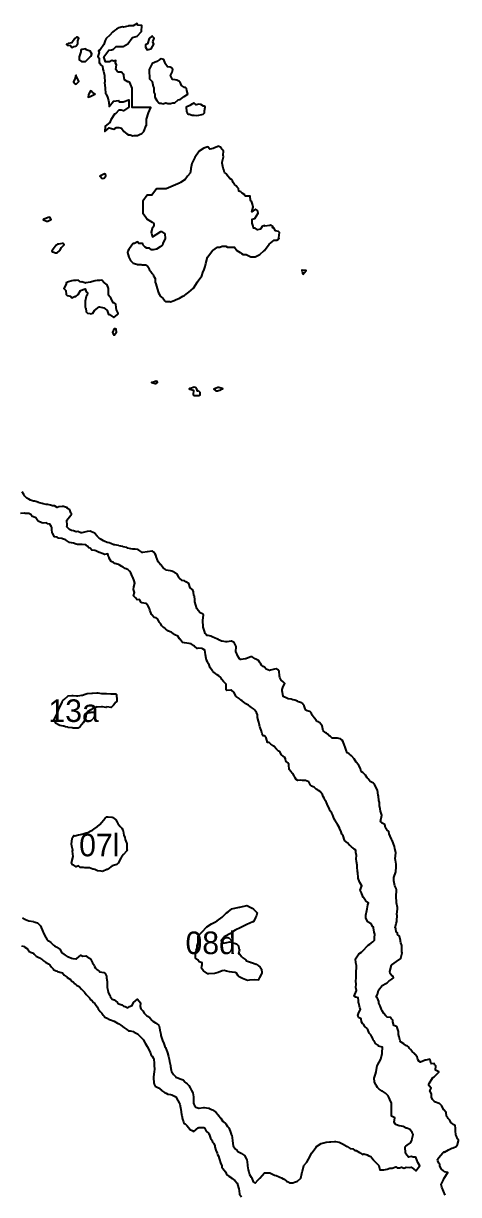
# Model space of a CAD drawing. Header units: millimetres. Extents: x 0 to 600, y 0 to 900.
# Drawn here: x 459.9 to 508.2, y 577.4 to 707.2 of the extents above; entities that cross this region are included whole.
import ezdxf
from ezdxf.enums import TextEntityAlignment as Align

# ---------------------------------------------------------------- set-up
doc = ezdxf.new("R2010")
doc.units = ezdxf.units.MM
doc.layers.add('CORTE', color=1, linetype='Continuous')
doc.layers.add('GRABADO', color=5, linetype='Continuous')

msp = doc.modelspace()

# ---------------------------------------------------------------- linework, layer by layer
at = {"layer": 'CORTE'}
msp.add_lwpolyline([(459.81, 608.06), (460.07, 607.92), (460.16, 607.87), (460.53, 607.73), (460.57, 607.72), (460.57, 607.72), (461.04, 607.67), (461.1, 607.64), (461.48, 607.52), (461.65, 607.38), (461.81, 607.2), (461.89, 607), (462, 606.74), (462.18, 606.31), (462.18, 606.3), (462.19, 606.28), (462.4, 605.89), (462.55, 605.63), (462.63, 605.56), (462.69, 605.53), (462.98, 605.33), (463.22, 605.08), (463.28, 605.04), (463.39, 604.95), (463.62, 604.81), (463.73, 604.74), (463.99, 604.56), (464.16, 604.23), (464.21, 604.17), (464.25, 604.15), (464.55, 603.95), (464.77, 603.8), (464.91, 603.76), (465.26, 603.59), (465.27, 603.6), (465.41, 603.57), (465.76, 603.51), (465.78, 603.5), (465.85, 603.56), (466.29, 603.92), (466.51, 603.83), (466.85, 603.86), (467, 603.74), (467.33, 603.56), (467.37, 603.51), (467.41, 603.47), (467.6, 603.08), (467.76, 602.83), (467.81, 602.67), (467.93, 602.49), (468.06, 602.34), (468.31, 602.17), (468.38, 602.1), (468.41, 602.09), (468.84, 602.03), (468.98, 601.9), (469.14, 601.62), (469.14, 601.42), (469.21, 601.01), (469.21, 600.72), (469.23, 600.34), (469.27, 600.04), (469.33, 599.81), (469.51, 599.45), (469.53, 599.4), (469.56, 599.37), (469.76, 599.06), (470, 598.98), (470.15, 598.88), (470.35, 598.69), (470.45, 598.59), (470.52, 598.54), (470.83, 598.41), (471.04, 598.27), (471.21, 598.25), (471.52, 598.1), (471.68, 598.25), (472, 598.35), (472.14, 598.68), (472.59, 599.05), (472.76, 598.84), (472.9, 598.66), (472.87, 598.23), (472.94, 597.98), (473.07, 597.88), (473.16, 597.78), (473.33, 597.52), (473.53, 597.3), (473.61, 597.22), (473.67, 597.18), (473.95, 596.98), (474.2, 596.69), (474.24, 596.66), (474.28, 596.61), (474.58, 596.44), (474.72, 596.33), (474.93, 596.17), (475.02, 595.87), (475.07, 595.62), (475.16, 595.17), (475.16, 595.03), (475.26, 594.69), (475.32, 594.57), (475.34, 594.49), (475.51, 594.13), (475.62, 593.81), (475.69, 593.69), (475.78, 593.4), (475.88, 593.23), (475.91, 593.1), (476.02, 592.71), (476.07, 592.4), (476.13, 592.16), (476.24, 591.7), (476.24, 591.6), (476.31, 591.17), (476.33, 591.05), (476.34, 591.03), (476.57, 590.71), (476.82, 590.44), (476.84, 590.41), (476.94, 590.37), (477.24, 590.27), (477.31, 590.23), (477.65, 590.1), (477.86, 589.86), (477.95, 589.79), (478.08, 589.66), (478.27, 589.49), (478.4, 589.24), (478.48, 589.07), (478.57, 588.95), (478.71, 588.66), (478.78, 588.23), (478.8, 588.05), (478.8, 587.53), (478.82, 587.4), (478.91, 587.27), (479.05, 587.09), (479.39, 586.98), (479.43, 586.98), (479.89, 587.04), (480.02, 587.06), (480.44, 586.97), (480.49, 586.96), (480.58, 586.89), (480.89, 586.78), (480.99, 586.7), (481.25, 586.53), (481.52, 586.24), (481.55, 586.21), (481.57, 586.18), (481.82, 585.87), (482.05, 585.51), (482.05, 585.5), (482.06, 585.49), (482.36, 585.22), (482.57, 584.95), (482.64, 584.87), (482.69, 584.78), (482.85, 584.44), (482.97, 584.08), (483.03, 583.97), (483.11, 583.39), (483.11, 583.37), (483.11, 583.37), (483.2, 582.81), (483.27, 582.7), (483.42, 582.45), (483.61, 582.3), (483.71, 582.16), (484, 582.03), (484.08, 581.98), (484.12, 581.96), (484.45, 581.73), (484.67, 581.33), (484.68, 581.3), (484.69, 581.29), (484.77, 580.7), (484.77, 580.58), (484.85, 580.14), (484.93, 579.9), (484.99, 579.64), (485.19, 579.34), (485.23, 579.28), (485.26, 579.21), (485.4, 578.82), (485.64, 578.67), (485.97, 579.04), (486.11, 579.18), (486.14, 579.23), (486.66, 579.79), (487.1, 579.8), (487.23, 579.8), (487.55, 579.66), (487.77, 579.55), (487.94, 579.5), (488.29, 579.37), (488.36, 579.34), (488.55, 579.25), (488.72, 579.13), (488.82, 579.11), (489.08, 578.89), (489.34, 578.77), (489.44, 578.71), (489.81, 578.71), (489.97, 578.78), (490.32, 578.87), (490.7, 579.23), (490.8, 579.75), (490.84, 579.9), (490.88, 580), (491.02, 580.61), (491.34, 580.98), (491.55, 581.31), (491.86, 581.95), (491.89, 582.01), (492.38, 582.64), (492.43, 582.71), (492.94, 583.07), (493.25, 583.13), (493.48, 583.2), (493.87, 583.24), (494.01, 583.25), (494.42, 583.28), (494.54, 583.29), (494.92, 583.21), (495.09, 583.14), (495.32, 583.01), (495.62, 582.83), (495.67, 582.81), (495.83, 582.73), (496.05, 582.59), (496.14, 582.51), (496.45, 582.45), (496.66, 582.3), (496.83, 582.27), (497.2, 582.06), (497.21, 582.05), (497.26, 582.03), (497.52, 581.84), (497.67, 581.92), (498.04, 581.79), (498.22, 581.71), (498.46, 581.62), (498.65, 581.31), (498.69, 581.23), (498.76, 581.2), (499, 580.94), (499.29, 580.67), (499.31, 580.65), (499.35, 580.61), (499.43, 580.13), (499.88, 580.13), (500.26, 580.22), (500.56, 580.34), (500.8, 580.32), (501.21, 580.48), (501.36, 580.35), (501.61, 580.35), (501.85, 580.45), (502.14, 580.34), (502.37, 580.42), (502.7, 580.39), (502.91, 580.44), (503.19, 580.26), (503.42, 580.04), (503.83, 580.55), (503.87, 580.58), (503.67, 580.96), (503.56, 581.24), (503.49, 581.42), (503.39, 581.56), (503.15, 581.53), (502.9, 581.62), (502.62, 581.55), (502.33, 581.93), (502.32, 581.97), (502.3, 582.06), (502.26, 582.6), (502.27, 582.68), (502.32, 582.78), (502.46, 582.89), (502.85, 583.14), (503.01, 583.38), (503.03, 583.63), (503.14, 584.04), (503.04, 584.28), (502.84, 584.55), (502.8, 584.6), (502.63, 584.67), (502.42, 584.74), (502.36, 584.74), (502.02, 584.93), (501.84, 584.97), (501.58, 585.03), (501.3, 585.12), (501.15, 585.22), (501.02, 585.42), (501.09, 585.89), (500.75, 586.07), (500.74, 586.1), (500.73, 586.11), (500.73, 586.82), (500.73, 586.82), (500.73, 587.01), (500.74, 587.51), (500.74, 587.53), (500.56, 587.95), (500.44, 588.18), (500.35, 588.34), (500.24, 588.46), (500.06, 588.62), (499.75, 588.85), (499.73, 588.86), (499.72, 588.87), (499.37, 589.08), (499.18, 589.26), (499.08, 589.44), (499, 589.57), (498.87, 589.88), (498.82, 590.31), (498.97, 590.75), (499.04, 591.01), (499.16, 591.69), (499.16, 591.7), (499.17, 591.74), (499.57, 592.41), (499.69, 593.04), (499.69, 593.09), (499.7, 593.1), (499.75, 593.75), (499.74, 593.75), (499.74, 593.75), (499.3, 593.84), (499.19, 593.99), (498.98, 594.14), (498.81, 594.42), (498.72, 594.51), (498.65, 594.7), (498.52, 594.96), (498.45, 595.12), (498.26, 595.28), (498.13, 595.68), (498.08, 595.75), (498.05, 595.81), (497.78, 596.02), (497.62, 596.28), (497.51, 596.35), (497.41, 596.53), (497.37, 596.89), (497.09, 597.04), (497.04, 597.17), (497.02, 597.24), (497.08, 597.45), (497.3, 597.94), (497.21, 598.09), (497.11, 598.61), (497.09, 598.64), (497.08, 598.89), (497.04, 599.21), (496.8, 599.26), (496.61, 599.39), (496.86, 600.03), (496.79, 600.34), (496.81, 600.72), (496.8, 601.05), (496.82, 601.42), (496.83, 601.78), (496.82, 602.11), (496.87, 602.54), (496.86, 602.79), (496.77, 603.08), (496.73, 603.52), (497.1, 604.08), (497.4, 604.25), (497.62, 604.49), (498.05, 604.93), (498.14, 605.05), (498.32, 605.17), (498.67, 605.41), (498.85, 605.61), (498.84, 605.84), (498.89, 606.27), (498.83, 606.5), (498.76, 606.95), (498.73, 607.02), (498.66, 607.09), (498.5, 607.4), (498.16, 607.59), (498.16, 607.59), (498.13, 607.61), (497.89, 608.03), (497.89, 608.37), (497.99, 608.9), (498.03, 609.07), (498.12, 609.5), (498.17, 609.72), (498.16, 609.72), (497.84, 609.99), (497.62, 610.32), (497.57, 610.36), (497.55, 610.42), (497.4, 610.84), (497.25, 611.13), (497.43, 611.62), (497.33, 611.79), (497.21, 611.97), (497.08, 612.34), (497.05, 612.47), (497.04, 612.51), (496.99, 613.1), (496.98, 613.21), (496.94, 613.73), (496.92, 613.91), (496.86, 614.32), (496.83, 614.61), (496.84, 614.98), (496.8, 615.3), (496.78, 615.57), (496.58, 615.7), (496.47, 615.8), (496.32, 615.94), (496.15, 616.07), (496.05, 616.18), (495.86, 616.38), (495.54, 616.65), (495.53, 616.67), (495.51, 616.69), (495.36, 617.15), (495.24, 617.36), (495.16, 617.59), (494.99, 618.02), (494.98, 618.05), (494.75, 618.41), (494.53, 618.74), (494.51, 618.8), (494.47, 618.89), (494.32, 619.24), (494.22, 619.44), (494.11, 619.66), (493.95, 619.92), (493.87, 620.06), (493.87, 620.15), (493.69, 620.49), (493.52, 620.84), (493.5, 620.93), (493.43, 621.05), (493.28, 621.33), (493.17, 621.52), (493.08, 621.75), (492.91, 621.96), (492.82, 622.06), (492.64, 622.19), (492.49, 622.3), (492.4, 622.34), (492.16, 622.56), (491.88, 622.67), (491.76, 622.76), (491.7, 622.91), (491.56, 623.16), (491.37, 623.22), (491.19, 623.3), (490.87, 623.3), (490.69, 623.32), (490.34, 623.31), (490.16, 623.4), (490.07, 623.6), (489.94, 623.82), (489.78, 624.05), (489.67, 624.14), (489.56, 624.29), (489.4, 624.52), (489.36, 625.02), (489.34, 625.12), (489.25, 625.24), (489.04, 625.42), (489, 625.69), (488.88, 625.87), (488.74, 626), (488.55, 626.13), (488.4, 626.38), (488.32, 626.5), (488.22, 626.55), (487.98, 626.75), (487.72, 627.07), (487.71, 627.09), (487.7, 627.09), (487.37, 627.32), (487.18, 627.49), (487, 627.52), (486.9, 627.78), (486.83, 628.04), (486.66, 628.25), (486.51, 628.24), (486.41, 628.48), (486.33, 628.77), (486.17, 629.17), (486.15, 629.24), (486.1, 629.42), (486.02, 629.77), (485.99, 629.87), (485.88, 630.29), (485.87, 630.57), (485.78, 630.82), (485.59, 631.09), (485.54, 631.13), (485.44, 631.22), (485.22, 631.4), (485.08, 631.48), (484.89, 631.65), (484.57, 631.78), (484.5, 631.84), (484.39, 631.92), (484.19, 632.12), (484.03, 632.21), (483.86, 632.38), (483.52, 632.59), (483.51, 632.6), (483.48, 632.63), (483.3, 633.06), (483, 633.3), (482.93, 633.29), (482.49, 633.27), (482.45, 633.3), (482.42, 633.33), (482.39, 633.97), (482.36, 634.01), (482.12, 634.26), (481.93, 634.49), (481.86, 634.62), (481.8, 634.7), (481.58, 634.9), (481.42, 635.01), (481.24, 635.15), (480.94, 635.38), (480.91, 635.4), (480.88, 635.43), (480.64, 635.79), (480.52, 636.1), (480.43, 636.21), (480.35, 636.44), (480.23, 636.64), (480.19, 636.82), (480.13, 637.23), (480.08, 637.52), (480.03, 637.75), (479.86, 637.84), (479.71, 637.93), (479.38, 637.95), (479.19, 637.94), (478.9, 638.17), (478.83, 638.22), (478.8, 638.26), (478.52, 638.44), (478.32, 638.46), (478.06, 638.51), (477.79, 638.56), (477.58, 638.6), (477.36, 638.87), (477.3, 638.95), (477.23, 639.01), (477.03, 639.28), (476.73, 639.44), (476.65, 639.47), (476.58, 639.56), (476.33, 639.72), (476.21, 639.78), (475.93, 639.88), (475.67, 640.09), (475.6, 640.16), (475.47, 640.25), (475.26, 640.43), (475.13, 640.69), (475.02, 640.82), (474.95, 640.97), (474.81, 641.21), (474.64, 641.31), (474.42, 641.35), (474.17, 641.65), (474.12, 641.7), (474.08, 641.81), (473.94, 642.19), (473.92, 642.37), (473.77, 642.62), (473.57, 642.86), (473.51, 642.91), (473.1, 642.98), (473.05, 642.98), (472.99, 643.03), (472.79, 643.34), (472.54, 643.33), (472.37, 643.53), (472.14, 643.76), (472.23, 644.12), (472.14, 644.47), (472.18, 644.75), (472.27, 645.17), (472.2, 645.44), (472.06, 645.82), (472.02, 645.86), (471.99, 645.94), (471.84, 646.32), (471.69, 646.51), (471.57, 646.62), (471.49, 646.67), (471.21, 646.8), (470.98, 646.93), (470.83, 647), (470.55, 647.19), (470.49, 647.22), (470.47, 647.23), (470.06, 647.36), (469.93, 647.46), (469.67, 647.55), (469.42, 647.92), (469.42, 647.99), (469.37, 648.07), (469.29, 648.43), (468.9, 648.36), (468.78, 648.43), (468.38, 648.55), (468.35, 648.56), (468.32, 648.58), (467.96, 648.73), (467.86, 648.77), (467.5, 648.82), (467.31, 649.06), (467.17, 649.09), (467.05, 649.28), (466.9, 649.39), (466.82, 649.4), (466.44, 649.45), (466.31, 649.46), (465.91, 649.44), (465.76, 649.49), (465.49, 649.59), (465.24, 649.63), (465.02, 649.68), (464.71, 649.9), (464.67, 649.9), (464.58, 649.96), (464.27, 650.08), (464.19, 650.13), (463.81, 650.15), (463.66, 650.26), (463.38, 650.31), (463.17, 650.69), (463.13, 650.75), (463.09, 651.12), (463.06, 651.36), (463.05, 651.39), (462.85, 651.69), (462.62, 651.75), (462.47, 651.84), (462.12, 651.83), (461.96, 651.85), (461.58, 652.03), (461.55, 652.03), (461.52, 652.07), (461.3, 652.42), (461.05, 652.51), (460.89, 652.56), (460.75, 652.76), (460.61, 652.86), (460.54, 652.88), (460.13, 652.88), (460.02, 652.91), (459.61, 652.9)], dxfattribs=at)
for points in [[(465.98, 629.09), (465.85, 629.1), (465.43, 629.1), (465.33, 629.12), (464.9, 629.17), (464.85, 629.19), (464.61, 629.24), (464.41, 629.3), (464.37, 629.31), (463.95, 629.39), (463.83, 629.47), (463.55, 629.61), (463.33, 630.01), (463.45, 630.27), (463.66, 630.73), (463.8, 631.11), (463.98, 631.43), (464.21, 631.97), (464.27, 632.14), (464.34, 632.21), (464.44, 632.28), (464.88, 632.66), (465.3, 632.7), (465.43, 632.72), (465.83, 632.68), (465.95, 632.68), (466.4, 632.76), (466.47, 632.75), (466.79, 632.86), (466.99, 632.92), (467.04, 632.92), (467.52, 632.97), (467.6, 632.97), (468.05, 633.02), (468.16, 633), (468.58, 632.94), (468.63, 632.94), (469.09, 632.93), (469.15, 632.95), (469.61, 632.89), (469.63, 632.9), (470.14, 632.88), (470.18, 632.89), (470.25, 632.83), (470.29, 632.2), (470.28, 632.06), (470.19, 631.98), (469.9, 631.65), (469.65, 631.37), (469.19, 631.44), (469.11, 631.4), (468.68, 631.47), (468.58, 631.46), (468.12, 631.43), (468.06, 631.44), (467.8, 631.33), (467.56, 631.24), (467.41, 631.13), (467.06, 630.94), (466.9, 630.68), (466.86, 630.4), (466.74, 629.98), (466.54, 629.69), (466.23, 629.26), (465.98, 629.09)], [(468.68, 613.19), (468.54, 613.24), (468.13, 613.27), (468.05, 613.33), (467.86, 613.42), (467.68, 613.48), (467.63, 613.48), (467.24, 613.6), (467.11, 613.6), (466.73, 613.62), (466.58, 613.65), (466.22, 613.66), (466.05, 613.83), (465.78, 613.73), (465.51, 613.89), (465.37, 613.96), (465.24, 614.17), (465.45, 614.87), (465.46, 614.88), (465.38, 615.45), (465.4, 615.57), (465.3, 616.02), (465.26, 616.26), (465.35, 616.81), (465.37, 616.99), (465.51, 617.19), (465.64, 617.16), (466.05, 617.27), (466.26, 617.31), (466.57, 617.37), (466.9, 617.48), (467.08, 617.54), (467.41, 617.72), (467.6, 617.8), (467.74, 617.91), (468.11, 618.16), (468.4, 618.4), (468.62, 618.68), (468.98, 619.1), (469.17, 619.25), (469.32, 619.28), (469.75, 619.24), (469.83, 619.2), (469.96, 619.1), (470.18, 618.92), (470.31, 618.67), (470.4, 618.51), (470.49, 618.39), (470.66, 618.18), (470.83, 618.01), (470.95, 617.84), (471, 617.67), (471.05, 617.25), (471.16, 616.98), (471.21, 616.77), (471.36, 616.38), (471.38, 616.33), (471.41, 616.29), (471.41, 615.63), (471.42, 615.54), (471.35, 615.47), (471.04, 615.1), (470.83, 614.87), (470.79, 614.83), (470.73, 614.7), (470.43, 614.13), (470.29, 614), (470.16, 613.96), (469.76, 613.84), (469.27, 613.46), (469.24, 613.43), (469.19, 613.41), (468.68, 613.19)], [(485.7, 608.78), (485.83, 608.63), (485.78, 608.32), (485.66, 608.12), (485.46, 607.7), (485.45, 607.68), (485.44, 607.64), (485.37, 607.61), (484.71, 607.34), (484.09, 607.03), (484.05, 607.01), (484.03, 607.01), (483.39, 606.71), (482.98, 606.46), (482.82, 606.31), (482.33, 606.04), (482.2, 605.97), (482.18, 605.94), (481.91, 605.62), (481.85, 605.52), (482.14, 605.28), (482.83, 605.4), (483.02, 605.39), (483.06, 605.33), (483.55, 605.18), (483.77, 604.98), (483.81, 604.63), (483.89, 604.55), (483.83, 604.39), (483.79, 604.13), (483.92, 604.03), (484.09, 603.77), (484.24, 603.63), (484.58, 603.43), (484.66, 603.31), (485.11, 603.14), (485.18, 603.13), (485.22, 603.11), (485.73, 602.92), (485.94, 602.78), (486.19, 602.61), (486.34, 602.37), (486.37, 601.97), (486.35, 601.91), (486.34, 601.87), (486.11, 601.44), (485.96, 601.18), (485.6, 601.21), (484.98, 601.15), (484.76, 601.12), (484.6, 601.21), (484.23, 601.35), (483.83, 601.53), (483.73, 601.65), (483.54, 601.92), (483.42, 602.02), (483.09, 602.04), (482.77, 602.09), (482.43, 602.16), (482.18, 602.23), (481.97, 602.21), (481.53, 602.03), (481.26, 601.94), (481.13, 601.9), (480.47, 601.88), (480.34, 601.88), (480.25, 601.92), (479.88, 602.21), (479.84, 602.24), (479.66, 602.51), (479.71, 602.72), (479.75, 602.91), (479.74, 603.07), (479.41, 603.21), (479.28, 603.43), (479.02, 603.61), (479.01, 603.86), (479.01, 604.18), (479.03, 604.31), (479.07, 604.46), (479.18, 604.75), (479.2, 604.98), (479.26, 605.18), (479.3, 605.41), (479.29, 605.59), (479.29, 605.86), (479.32, 606.05), (479.72, 606.47), (479.78, 606.55), (480.19, 607), (480.28, 607.06), (480.79, 607.4), (481.16, 607.6), (481.42, 607.75), (481.97, 608.13), (481.97, 608.14), (482.44, 608.61), (482.46, 608.64), (482.61, 608.75), (483.05, 609.08), (483.86, 609.25), (483.87, 609.25), (483.91, 609.26), (484.7, 609.44), (484.81, 609.41), (484.86, 609.38), (485.29, 609.13), (485.45, 609.03), (485.7, 608.78)]]:
    msp.add_lwpolyline(points, close=True, dxfattribs=at)
at = {"layer": 'GRABADO'}
for points in [[(469.95, 695.49), (470.26, 695.67), (470.5, 695.67), (470.8, 695.59), (471.06, 695.23), (471.39, 694.98), (471.56, 694.85), (471.76, 694.85), (472.06, 694.74), (472.22, 694.8), (472.56, 694.8), (472.81, 694.9), (473.06, 695.02), (473.29, 695.22), (473.55, 695.88), (473.56, 695.9), (473.56, 695.9), (473.56, 696.57), (473.56, 696.6), (473.81, 697.29), (474.05, 697.9), (471.99, 697.9), (471.99, 699.32), (471.99, 699.33), (471.99, 700.02), (471.81, 700.47), (471.73, 700.67), (471.58, 700.73), (471.52, 700.72), (471.14, 700.95), (471.05, 701.42), (471.07, 701.55), (470.97, 701.58), (470.79, 701.8), (470.46, 701.8), (470.31, 701.91), (470.17, 702.1), (470.26, 702.61), (470.15, 702.8), (470.17, 703.09), (469.96, 703.03), (469.73, 703.11), (469.46, 702.96), (469.03, 702.96), (468.84, 703.52), (469.4, 704.24), (469.68, 704.28), (469.92, 704.37), (470.2, 704.63), (470.99, 704.63), (471.49, 704.95), (471.99, 705.61), (472.01, 705.66), (472.54, 705.8), (473.03, 706.32), (473.05, 706.97), (472.6, 707.02), (472.54, 707.2), (472.08, 706.92), (471.56, 706.92), (471.55, 706.91), (471.01, 706.79), (470.93, 706.81), (470.52, 706.73), (470.26, 706.56), (470.01, 706.42), (469.81, 706.24), (469.49, 705.89), (469.11, 705.55), (468.99, 705.32), (468.84, 704.87), (468.45, 704.26), (468.24, 704.17), (468.31, 703.99), (468.18, 703.53), (468.34, 703.37), (468.34, 702.85), (468.41, 702.8), (468.46, 702.63), (468.69, 702.46), (468.73, 702.14), (468.81, 701.9), (468.91, 701.44), (468.92, 701.34), (468.96, 700.72), (468.93, 700.64), (468.99, 700.03), (468.99, 700.03), (469.04, 699.44), (469.09, 699.38), (469.25, 699.02), (469.35, 698.67), (469.39, 698.49), (469.44, 698.01), (469.93, 698.6), (470.49, 698.66), (470.54, 698.5), (471, 698.5), (471.6, 698.75), (471.6, 697.92), (471.02, 697.51), (470.78, 697.59), (470.52, 697.59), (470.14, 697.2), (470.01, 697.14), (469.61, 696.53), (469.51, 696.23), (468.99, 695.83), (468.95, 695.23), (469.42, 695.64), (469.7, 695.56), (469.95, 695.49)], [(465.97, 704.93), (465.97, 705.26), (466.07, 705.57), (465.89, 705.69), (465.81, 705.69), (465.61, 705.54), (465.31, 705.06), (464.88, 704.98), (464.78, 704.91), (464.72, 704.87), (464.73, 704.86), (464.77, 704.81), (465.13, 704.74), (465.28, 704.55), (465.5, 704.63), (465.74, 704.68), (465.97, 704.93)], [(474.27, 705.16), (474.41, 705.58), (474.25, 705.74), (474.16, 705.8), (473.88, 705.55), (473.68, 704.96), (473.45, 704.85), (473.45, 704.59), (473.65, 704.29), (474.1, 704.39), (474.39, 704.9), (474.27, 705.16)], [(467.31, 703.49), (467.45, 703.56), (467.53, 703.84), (467.32, 704.14), (466.88, 704.28), (466.8, 704.4), (466.45, 704.3), (466.35, 704.3), (466.28, 704.19), (466.28, 704.06), (466.09, 703.5), (466.09, 703.17), (466.35, 703), (466.39, 702.97), (466.8, 702.97), (467.04, 703.22), (467.31, 703.49)], [(475.38, 698.28), (475.71, 698.39), (475.95, 698.32), (476.23, 698.32), (476.5, 698.39), (476.73, 698.39), (477.07, 698.72), (477.26, 698.76), (477.29, 698.78), (477.76, 699.12), (478.15, 699.38), (478.06, 699.76), (478, 700), (477.88, 700.1), (477.78, 700.1), (477.47, 700.31), (477.31, 700.69), (477.27, 700.74), (477.23, 700.78), (476.94, 700.93), (476.75, 700.95), (476.44, 701), (476.25, 701.43), (476.43, 701.8), (476.48, 702.1), (476.35, 702.27), (476.21, 702.34), (475.92, 702.38), (475.65, 702.78), (475.65, 702.78), (475.65, 702.78), (475.64, 702.79), (475.64, 702.8), (475.48, 703.22), (475.2, 703.29), (475.04, 703.19), (474.71, 702.97), (474.2, 702.76), (473.88, 702.1), (473.88, 701.67), (473.92, 701.43), (473.92, 701.05), (474.22, 700.76), (474.22, 700.75), (474.22, 700.75), (474.32, 700.2), (474.4, 700.06), (474.4, 699.6), (474.49, 699.36), (474.49, 699.03), (474.72, 698.68), (474.97, 698.38), (475.21, 698.38), (475.38, 698.28)], [(465.78, 701.41), (465.78, 701.47), (465.7, 701.39), (465.65, 701.13), (465.47, 700.74), (465.63, 700.53), (465.76, 700.49), (466.06, 700.75), (465.95, 701.02), (465.78, 701.41)], [(467.87, 699.32), (467.89, 699.35), (467.89, 699.36), (467.84, 699.37), (467.56, 699.63), (467.38, 699.75), (467.14, 699.32), (467.12, 699.04), (467.32, 699.12), (467.83, 699.36), (467.87, 699.32)], [(479.86, 697.15), (480.02, 697.29), (480.01, 697.52), (480.09, 697.93), (480, 698.05), (479.88, 698.05), (479.59, 698.21), (479.37, 698.27), (479.07, 698.19), (478.84, 698.42), (478.67, 698.29), (478.37, 698.1), (477.99, 697.91), (478.02, 697.46), (478.07, 697.3), (478.21, 697.14), (478.34, 697.15), (478.62, 697.02), (478.85, 697.04), (479.12, 697), (479.36, 697.02), (479.72, 697.12), (479.86, 697.15)], [(472.5, 680.53), (472.59, 680.49), (472.98, 680.49), (473.11, 680.44), (473.48, 680.44), (473.68, 680.31), (473.83, 680.11), (473.87, 679.93), (474.04, 679.72), (474.21, 679.49), (474.3, 679.36), (474.35, 679.23), (474.53, 678.93), (474.53, 678.53), (474.61, 678.36), (474.74, 677.84), (474.9, 677.36), (475.01, 677.15), (475.1, 676.97), (475.24, 676.85), (475.42, 676.71), (475.61, 676.47), (475.68, 676.4), (475.73, 676.39), (476.15, 676.37), (476.23, 676.36), (476.64, 676.49), (476.73, 676.54), (476.79, 676.57), (477.25, 676.76), (477.62, 676.99), (477.77, 677.06), (477.97, 677.18), (478.28, 677.43), (478.8, 677.86), (478.8, 677.87), (479.22, 678.55), (479.31, 678.69), (479.72, 679.24), (479.83, 679.58), (479.96, 679.92), (480.08, 680.26), (480.17, 680.61), (480.35, 681.29), (480.36, 681.32), (480.89, 682.03), (480.92, 682.04), (481.44, 682.41), (481.72, 682.41), (481.97, 682.53), (482.37, 682.53), (482.54, 682.41), (483.34, 682.41), (483.6, 682.03), (483.95, 681.82), (484.12, 681.7), (484.28, 681.6), (484.62, 681.6), (484.77, 681.53), (485.14, 681.35), (485.63, 681.35), (486.13, 681.59), (486.63, 682.02), (486.64, 682.02), (487.16, 682.72), (487.17, 682.73), (487.71, 683.17), (488.03, 683.17), (488.21, 683.29), (488.27, 683.38), (488.25, 683.45), (488.33, 684.03), (488.26, 684.09), (488.22, 684.15), (487.86, 684.22), (487.69, 684.55), (487.55, 684.56), (487.58, 684.71), (487.32, 684.83), (487.23, 684.82), (486.71, 684.75), (486.66, 684.82), (486.4, 684.7), (486.22, 684.4), (485.89, 684.33), (485.63, 684.5), (485.45, 684.5), (485.4, 684.74), (485.3, 685.08), (485.3, 685.51), (485.6, 685.57), (485.97, 686.16), (485.87, 686.48), (485.65, 686.61), (485.27, 686.31), (485.39, 686.84), (485.32, 687.17), (485.21, 687.5), (485.12, 687.59), (485.06, 688.05), (485.04, 688.05), (484.58, 688.05), (484.47, 688.13), (484.48, 688.19), (484.19, 688.38), (484.04, 688.53), (483.82, 688.62), (483.78, 688.89), (483.64, 689.06), (483.5, 689.22), (483.34, 689.36), (483.19, 689.58), (483.1, 689.76), (482.99, 689.92), (482.8, 690), (482.6, 690.27), (482.53, 690.39), (482.46, 690.52), (482.23, 690.68), (482.14, 690.98), (482.06, 691.17), (481.95, 691.71), (481.98, 691.81), (482.1, 692.4), (482.06, 692.59), (482.12, 693.06), (482.02, 693.15), (481.93, 693.25), (481.76, 693.49), (481.47, 693.61), (481.36, 693.53), (480.97, 693.34), (480.59, 693.27), (480.39, 693.53), (480.27, 693.49), (479.93, 693.37), (479.42, 693.04), (478.92, 692.36), (478.59, 691.68), (478.49, 691.12), (478.49, 691), (478.4, 690.62), (478.13, 690.27), (477.86, 689.9), (477.34, 689.58), (477.32, 689.56), (477.3, 689.55), (476.79, 689.31), (476.52, 689.2), (476.27, 689.08), (475.74, 688.86), (474.7, 688.86), (474.18, 688.17), (473.66, 688.17), (473.17, 687.52), (473.17, 686.83), (473.16, 686.81), (473.16, 686.17), (473.43, 685.85), (473.66, 685.51), (474.02, 685.29), (474.19, 685.17), (474.4, 685.04), (474.4, 684.73), (474.22, 684.48), (474.1, 684.07), (474.13, 683.97), (474.22, 683.63), (474.24, 683.56), (474.63, 683.82), (475.18, 684.14), (475.23, 684.13), (475.61, 683.87), (475.65, 683.35), (475.4, 682.83), (475.34, 682.64), (475.24, 682.52), (475.1, 682.43), (474.7, 682.17), (474.3, 682.1), (474.12, 682.1), (473.9, 682.31), (473.61, 682.28), (473.41, 682.4), (473.21, 682.64), (473.16, 682.78), (473.08, 682.83), (472.72, 682.83), (472.56, 682.99), (472.24, 682.82), (472.09, 682.82), (471.95, 682.63), (471.6, 682.16), (471.5, 681.96), (471.48, 681.81), (471.6, 681.31), (471.81, 680.93), (472.09, 680.65), (472.5, 680.53)], [(469.02, 690.49), (468.92, 690.53), (468.47, 690.32), (468.43, 690.31), (468.39, 690.28), (468.39, 690.28), (468.44, 690.27), (468.66, 690.01), (468.87, 690.04), (469.05, 690.33), (469.02, 690.49)], [(462.66, 685.7), (462.24, 685.51), (462.16, 685.51), (462.11, 685.45), (462.12, 685.45), (462.15, 685.44), (462.49, 685.29), (462.63, 685.28), (463, 685.48), (462.87, 685.72), (462.66, 685.7)], [(464.15, 682.37), (464.43, 682.68), (464.33, 682.8), (464.22, 682.8), (463.81, 682.75), (463.72, 682.75), (463.57, 682.62), (463.23, 682.2), (463.09, 681.97), (463.12, 681.9), (463.19, 681.88), (463.49, 681.78), (463.66, 681.79), (463.96, 682.03), (464.15, 682.37)], [(490.91, 679.36), (491.26, 679.83), (490.85, 679.85), (490.85, 679.86), (490.8, 679.85), (490.82, 679.74), (490.91, 679.36)], [(466.29, 678.54), (466, 678.74), (465.79, 678.7), (465.47, 678.7), (465.28, 678.66), (464.81, 678.51), (464.76, 678.49), (464.65, 678.46), (464.67, 678.29), (464.39, 677.83), (464.64, 677.62), (464.68, 677.15), (464.73, 677.09), (464.78, 677.05), (465.13, 676.96), (465.28, 676.8), (465.58, 676.94), (465.75, 676.94), (466, 677.17), (466.25, 677.62), (466.77, 677.77), (466.89, 677.45), (467.04, 677.33), (467.01, 677.09), (466.9, 676.93), (466.77, 676.42), (466.79, 676.27), (466.79, 675.74), (466.83, 675.65), (466.9, 675.23), (466.95, 675.18), (467.02, 675.1), (467.32, 675.04), (467.35, 675.03), (467.63, 675.1), (467.82, 675.38), (468.34, 675.78), (468.38, 675.81), (468.85, 675.68), (468.96, 675.62), (469.22, 675.4), (469.34, 675.06), (469.38, 674.96), (469.47, 674.96), (469.74, 674.75), (469.96, 674.62), (470.34, 674.96), (470.43, 675), (470.44, 675.05), (470.44, 675.05), (470.42, 675.1), (470.23, 675.46), (470.2, 675.72), (470.19, 676.08), (469.95, 676.27), (469.86, 676.25), (469.79, 676.39), (469.64, 676.73), (469.37, 677.09), (469.37, 677.81), (469.2, 678.22), (468.9, 678.44), (468.88, 678.44), (468.62, 678.76), (468.4, 678.71), (468.09, 678.71), (467.89, 678.66), (467.47, 678.57), (467.37, 678.53), (466.85, 678.44), (466.83, 678.43), (466.4, 678.57), (466.29, 678.54)], [(470, 673.4), (469.8, 672.96), (469.89, 672.81), (469.98, 672.65), (470.23, 672.98), (470.22, 673.33), (470, 673.4)], [(474.65, 667.28), (474.78, 667.41), (474.74, 667.5), (474.66, 667.54), (474.23, 667.41), (474.16, 667.42), (474.12, 667.4), (474.16, 667.4), (474.55, 667.29), (474.65, 667.28)], [(479.35, 666.5), (479.21, 666.46), (479.16, 666.66), (478.99, 666.86), (478.86, 666.89), (478.44, 666.75), (478.35, 666.75), (478.29, 666.71), (478.31, 666.7), (478.36, 666.68), (478.78, 666.55), (478.74, 666.04), (478.81, 665.98), (478.86, 665.97), (479.28, 665.95), (479.36, 665.95), (479.54, 666.05), (479.54, 666.3), (479.35, 666.5)], [(481.83, 666.6), (481.95, 666.71), (482.03, 666.72), (482.03, 666.72), (481.97, 666.74), (481.61, 666.84), (481.48, 666.86), (481.03, 666.68), (481.27, 666.48), (481.45, 666.49), (481.83, 666.6)]]:
    msp.add_lwpolyline(points, close=True, dxfattribs=at)
for points in [[(506.68, 577.34), (506.49, 577.77), (506.49, 577.77), (506.3, 578.22), (506.26, 578.5), (506.49, 579.05), (506.59, 579.23), (506.99, 579.84), (506.61, 579.93), (506.51, 580.02), (506.27, 580.23), (506.11, 580.56), (506.11, 580.74), (505.97, 580.87), (505.89, 581.15), (505.83, 581.28), (505.98, 581.5), (506.44, 582.01), (506.53, 582.12), (506.6, 582.11), (507.05, 582.36), (507.43, 582.54), (507.58, 582.58), (507.91, 582.72), (508.06, 582.96), (508.18, 583.35), (508.15, 583.44), (508.06, 583.59), (507.95, 583.87), (507.88, 584.03), (507.85, 584.47), (507.85, 584.74), (507.8, 585.05), (507.56, 585.18), (507.47, 585.26), (507.3, 585.39), (507.19, 585.63), (507.02, 585.82), (506.93, 585.97), (506.82, 586.1), (506.78, 586.49), (506.55, 586.78), (506.52, 586.8), (506.5, 586.84), (506.3, 587.22), (506.09, 587.47), (506.06, 587.5), (506.03, 587.5), (505.61, 587.64), (505.47, 587.76), (505.28, 587.94), (505.16, 588.2), (505.18, 588.55), (504.98, 588.91), (505.12, 589.19), (504.93, 589.44), (504.86, 589.52), (504.88, 589.63), (504.93, 589.71), (505.31, 590.36), (505.47, 590.44), (505.7, 590.66), (505.98, 590.96), (505.99, 590.96), (505.98, 590.99), (505.62, 591.2), (505.67, 591.66), (505.56, 591.79), (505.48, 591.91), (505.15, 591.89), (505.02, 592.34), (504.99, 592.38), (504.98, 592.39), (504.53, 592.31), (504.49, 592.28), (504.46, 592.28), (503.94, 592.09), (503.78, 592.17), (503.67, 592.36), (503.59, 592.66), (503.36, 592.91), (503.32, 592.99), (503.29, 593.03), (503.02, 593.26), (502.84, 593.47), (502.74, 593.6), (502.66, 593.72), (502.47, 593.88), (502.34, 593.92), (502.1, 594.09), (501.82, 594.29), (501.74, 594.33), (501.68, 594.44), (501.58, 594.88), (501.53, 595.15), (501.51, 595.49), (501.41, 595.82), (501.35, 595.92), (501.28, 596.02), (501.01, 596.15), (500.87, 596.54), (500.88, 596.72), (500.75, 596.87), (500.66, 597.03), (500.26, 597.06), (500.18, 597.12), (500.12, 597.2), (499.9, 597.46), (499.7, 597.75), (499.65, 597.87), (499.64, 597.92), (499.48, 598.32), (499.34, 598.61), (499.32, 598.81), (499.17, 599.16), (499.14, 599.23), (499.04, 599.3), (499.17, 599.59), (499.29, 600.06), (499.72, 600.57), (500.12, 600.78), (500.24, 600.87), (500.44, 601.04), (500.77, 601.28), (500.97, 601.43), (500.91, 601.56), (500.76, 601.65), (500.6, 601.89), (500.54, 602.11), (500.74, 602.83), (500.76, 602.85), (501.29, 603.22), (501.76, 603.55), (501.78, 603.59), (501.93, 604.18), (501.87, 604.29), (501.87, 604.89), (501.88, 605.02), (501.78, 605.3), (501.73, 605.5), (501.73, 605.57), (501.64, 606.04), (501.41, 606.24), (501.39, 606.41), (501.26, 606.53), (501.21, 606.87), (501.15, 606.95), (501.26, 607.44), (501.33, 607.67), (501.32, 607.74), (501.35, 608.35), (501.33, 608.45), (501.39, 609.06), (501.39, 609.23), (501.31, 609.74), (501.3, 609.8), (501.26, 610.44), (501.3, 611.14), (501.3, 611.19), (501.26, 611.32), (501.12, 611.62), (501.08, 611.81), (500.99, 612.16), (501.01, 612.54), (501.21, 613.18), (501.22, 613.23), (501.26, 613.64), (501.27, 613.91), (501.27, 613.92), (501.26, 614.03), (501.17, 614.48), (501.16, 614.61), (501.22, 615.26), (501.22, 615.29), (501.1, 615.77), (501.06, 615.98), (500.96, 616.27), (500.8, 616.67), (500.79, 616.73), (500.74, 616.8), (500.58, 617.14), (500.48, 617.37), (500.43, 617.63), (500.23, 617.81), (500.16, 617.95), (500.07, 618.05), (499.98, 618.4), (499.71, 618.56), (499.65, 618.64), (499.52, 618.74), (499.66, 619.44), (499.66, 619.46), (499.5, 619.9), (499.47, 620.15), (499.42, 620.49), (499.39, 620.85), (499.35, 621.09), (499.28, 621.54), (499.25, 621.65), (499.17, 622.23), (498.97, 622.64), (498.86, 622.9), (498.75, 622.99), (498.68, 623.04), (498.39, 623.2), (498.14, 623.48), (498.1, 623.53), (498.04, 623.59), (497.84, 623.88), (497.62, 624.09), (497.55, 624.17), (497.38, 624.29), (497.29, 624.59), (497.13, 624.98), (497.11, 624.99), (497.09, 625.02), (496.83, 625.33), (496.59, 625.69), (496.58, 625.7), (496.58, 625.71), (496.3, 626.01), (496.05, 626.25), (496.01, 626.28), (495.83, 626.36), (495.7, 626.65), (495.58, 627.08), (495.55, 627.11), (495.52, 627.16), (495.37, 627.58), (495.26, 627.76), (495.13, 627.87), (495.04, 627.9), (494.74, 628), (494.54, 627.97), (494.17, 627.98), (493.97, 628.17), (493.82, 628.25), (493.67, 628.44), (493.52, 628.53), (493.44, 628.59), (493.16, 628.8), (493.08, 629.18), (493.05, 629.36), (492.91, 629.52), (492.8, 629.68), (492.54, 629.83), (492.44, 629.9), (492.39, 629.97), (492.15, 630.23), (491.95, 630.55), (491.92, 630.63), (491.86, 630.72), (491.68, 630.95), (491.38, 631.01), (491.23, 631.08), (491.16, 631.25), (491.05, 631.56), (490.82, 631.86), (490.8, 631.88), (490.77, 631.91), (490.42, 632.03), (490.33, 632.07), (490.01, 632.18), (489.81, 632.24), (489.61, 632.32), (489.29, 632.35), (489.14, 632.41), (488.72, 632.61), (488.71, 632.65), (488.63, 633.24), (488.61, 633.37), (488.72, 633.72), (488.9, 634.04), (488.82, 634.12), (488.73, 634.23), (488.52, 634.43), (488.36, 634.72), (488.31, 634.9), (488.3, 635.42), (488.26, 635.47), (488.21, 635.53), (487.96, 635.67), (487.76, 635.63), (487.34, 635.51), (487.21, 635.47), (486.85, 635.64), (486.65, 635.85), (486.52, 635.91), (486.33, 636.09), (486.23, 636.26), (486.11, 636.42), (485.98, 636.59), (485.62, 636.77), (485.61, 636.77), (485.28, 637), (485.14, 637), (484.67, 636.81), (484.63, 636.79), (484.52, 636.76), (484.08, 636.69), (484, 636.7), (483.9, 636.78), (483.71, 637.09), (483.5, 637.5), (483.49, 637.53), (483.5, 638.2), (483.49, 638.22), (483.3, 638.59), (483, 638.72), (482.95, 638.75), (482.52, 638.67), (482.38, 638.68), (481.98, 638.72), (481.88, 638.74), (481.68, 638.85), (481.53, 638.95), (481.45, 638.95), (481.12, 639.12), (480.92, 639.19), (480.72, 639.28), (480.41, 639.36), (480.26, 639.38), (480.09, 639.57), (480.01, 639.83), (479.85, 640.3), (479.85, 640.35), (479.83, 641), (479.83, 641.02), (479.89, 641.67), (479.87, 641.69), (479.85, 641.72), (479.51, 641.88), (479.32, 642.14), (479.23, 642.23), (479.14, 642.36), (479.04, 642.72), (478.94, 643.08), (478.94, 643.3), (478.89, 643.74), (478.83, 643.8), (478.78, 644.21), (478.72, 644.38), (478.72, 644.44), (478.43, 644.65), (478.27, 645.12), (477.92, 645.31), (477.78, 645.41), (477.52, 645.47), (477.24, 645.72), (477.18, 645.75), (477.14, 645.83), (476.97, 646.16), (476.72, 646.3), (476.63, 646.37), (476.37, 646.49), (476.24, 646.53), (476.21, 646.54), (475.77, 646.6), (475.67, 646.68), (475.41, 646.87), (475.17, 647.19), (475.14, 647.21), (475.13, 647.24), (474.85, 647.54), (474.73, 647.92), (474.67, 648.02), (474.6, 648.26), (474.49, 648.45), (474.39, 648.59), (474.23, 648.71), (474.15, 648.71), (473.7, 648.65), (473.63, 648.65), (473.15, 648.57), (473.11, 648.56), (473.07, 648.56), (473.04, 648.59), (472.74, 648.84), (472.56, 648.89), (472.32, 648.93), (472.05, 648.93), (471.82, 648.97), (471.5, 649.04), (471.39, 649.11), (470.98, 649.2), (470.95, 649.22), (470.73, 649.26), (470.52, 649.32), (470.47, 649.33), (470.08, 649.43), (469.95, 649.43), (469.63, 649.55), (469.42, 649.65), (469.21, 649.68), (468.89, 649.82), (468.8, 649.85), (468.62, 649.97), (468.42, 650.06), (468.34, 650.15), (468.11, 650.36), (467.85, 650.68), (467.83, 650.7), (467.83, 650.7), (467.47, 650.85), (467.34, 650.91), (467.01, 650.88), (466.84, 650.86), (466.4, 650.76), (466.3, 650.73), (465.95, 650.88), (465.77, 650.84), (465.47, 650.96), (465.24, 651.02), (465.02, 651.1), (464.74, 651.39), (464.76, 651.55), (464.73, 652.14), (465.2, 652.71), (465.26, 652.83), (465.27, 652.9), (465.2, 652.97), (465.07, 653.28), (464.8, 653.45), (464.76, 653.55), (464.71, 653.56), (464.38, 653.66), (464.22, 653.66), (463.85, 653.62), (463.68, 653.55), (463.38, 653.74), (463.16, 653.74), (462.92, 653.81), (462.63, 653.87), (462.46, 653.89), (462.11, 653.96), (462, 653.99), (461.58, 654.12), (461.58, 654.12), (461.56, 654.13), (461.14, 654.24), (461.06, 654.27), (460.71, 654.37), (460.52, 654.47), (460.31, 654.57), (460.05, 654.84), (460, 654.9), (459.96, 654.99), (459.78, 655.29)], [(459.71, 604.96), (460.03, 604.89), (460.08, 604.81), (460.37, 604.63), (460.61, 604.31), (460.63, 604.29), (460.7, 604.26), (461.03, 604.14), (461.13, 604.03), (461.33, 603.84), (461.64, 603.68), (461.7, 603.64), (461.83, 603.56), (462.05, 603.4), (462.17, 603.3), (462.37, 603.14), (462.69, 602.99), (462.75, 602.94), (462.87, 602.86), (463.05, 602.61), (463.23, 602.4), (463.31, 602.3), (463.57, 602.18), (463.7, 602.15), (463.72, 602.13), (464.13, 602.03), (464.26, 601.97), (464.46, 601.73), (464.79, 601.48), (464.79, 601.47), (464.79, 601.47), (465.13, 601.23), (465.31, 601.04), (465.45, 600.96), (465.61, 600.77), (465.75, 600.67), (465.83, 600.6), (466.11, 600.45), (466.36, 600.16), (466.4, 600.13), (466.44, 600.08), (466.7, 599.83), (466.88, 599.58), (466.97, 599.5), (467.06, 599.38), (467.27, 599.19), (467.41, 598.98), (467.54, 598.87), (467.7, 598.69), (467.84, 598.57), (467.93, 598.46), (468.12, 598.22), (468.23, 597.98), (468.34, 597.83), (468.45, 597.7), (468.62, 597.51), (468.77, 597.29), (468.87, 597.16), (468.96, 597.07), (469.2, 596.94), (469.47, 596.8), (469.58, 596.77), (469.99, 596.62), (470, 596.62), (470, 596.62), (470.35, 596.39), (470.52, 596.33), (470.74, 596.19), (471.05, 595.92), (471.41, 595.69), (471.56, 595.56), (471.78, 595.55), (472.08, 595.47), (472.21, 595.39), (472.57, 595.22), (472.6, 595.2), (472.62, 595.19), (472.91, 594.89), (473.16, 594.63), (473.21, 594.57), (473.24, 594.5), (473.44, 594.17), (473.66, 593.81), (473.67, 593.79), (473.69, 593.77), (473.88, 593.36), (474, 593.11), (474.07, 592.93), (474.21, 592.75), (474.32, 592.56), (474.4, 592.4), (474.43, 591.97), (474.43, 591.69), (474.45, 591.3), (474.43, 590.99), (474.34, 590.45), (474.35, 590.3), (474.37, 589.82), (474.42, 589.63), (474.53, 589.41), (474.7, 589.35), (474.9, 589.22), (475.22, 588.97), (475.24, 588.96), (475.24, 588.95), (475.56, 588.72), (475.75, 588.65), (475.93, 588.54), (476.25, 588.48), (476.38, 588.45), (476.75, 588.28), (476.79, 588.26), (476.82, 588.23), (477.04, 587.84), (477.2, 587.56), (477.26, 587.42), (477.36, 587.03), (477.39, 586.87), (477.39, 586.83), (477.47, 586.29), (477.5, 586.15), (477.57, 585.74), (477.68, 585.46), (477.73, 585.3), (477.85, 585.22), (478.05, 585.04), (478.28, 584.79), (478.33, 584.7), (478.38, 584.62), (478.64, 584.49), (478.84, 584.4), (479.31, 584.81), (479.36, 584.83), (479.39, 584.83), (479.92, 584.84), (479.95, 584.82), (479.99, 584.79), (480.19, 584.41), (480.48, 584.15), (480.5, 584.1), (480.52, 584.08), (480.68, 583.64), (480.85, 583.39), (480.89, 583.22), (481.01, 583.08), (481.14, 582.85), (481.16, 582.68), (481.27, 582.33), (481.4, 581.99), (481.43, 581.85), (481.54, 581.67), (481.62, 581.4), (481.66, 581.29), (481.77, 580.91), (481.91, 580.6), (481.94, 580.44), (482.05, 580.3), (482.19, 580.11), (482.32, 579.92), (482.42, 579.72), (482.57, 579.56), (482.7, 579.43), (483, 579.24), (483.04, 579.19), (483.07, 579.18), (483.38, 578.94), (483.62, 578.67), (483.67, 578.56), (483.67, 578.5), (483.8, 578.03), (483.83, 577.81), (483.88, 577.46), (484.1, 577.13)]]:
    msp.add_lwpolyline(points, dxfattribs=at)

# ---------------------------------------------------------------- texts
for s, p in [('13a', (465.49, 631.03)), ('07l', (468.34, 616.14)), ('08d', (480.69, 605.3))]:
    msp.add_text(s, height=2.5, dxfattribs=at).set_placement(p, align=Align.MIDDLE_CENTER)

doc.saveas('drawing.dxf')
